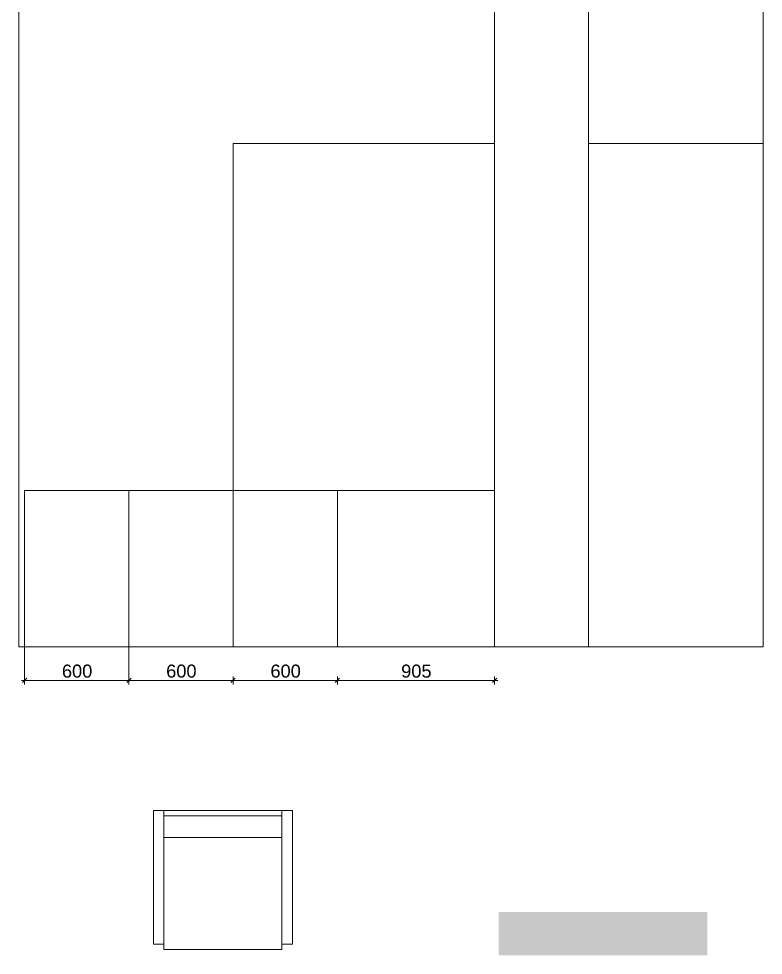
# Model space of a CAD drawing. Header units: millimetres. Extents: x 2336463 to 2579121, y 595385 to 778077.
# Drawn here: x 2535120 to 2539405, y 687228 to 692623 of the extents above; entities that cross this region are included whole.
import ezdxf

# ---------------------------------------------------------------- set-up
doc = ezdxf.new("R2010")
doc.units = ezdxf.units.MM
doc.header["$MEASUREMENT"] = 0
doc.layers.add('+размер планировка_Ном._пера__9', color=7, linetype='Continuous', lineweight=15, true_color=0x3dad99)
doc.layers.add('1 Планировка размеры_Ном._пера__242', color=7, linetype='Continuous', lineweight=13, true_color=0x1b55b5)
doc.layers.add('1 Планировка размеры', color=7, linetype='Continuous')
doc.layers.add('1 Планировка_Ном._пера__1', color=7, linetype='Continuous', lineweight=13)
doc.styles.add('СГЕНЕРИР_СТИЛЬ_1', font='arial.ttf')
doc.dimstyles.new('СГЕНЕРИР_СТИЛЬ__1', dxfattribs={"dimtxt": 75, "dimasz": 23.75, "dimexe": 0.18, "dimexo": 300, "dimgap": 0, "dimtad": 1, "dimtih": 1, "dimtoh": 1, "dimdec": 0, "dimzin": 0, "dimdsep": 46, "dimtxsty": 'СГЕНЕРИР_СТИЛЬ_1', "dimblk": 'ARROWHEAD_6', "dimblk1": 'ARROWHEAD_6', "dimblk2": 'ARROWHEAD_6', "dimcen": 0.09, "dimclrd": 256, "dimclre": 256, "dimclrt": 256, "dimazin": 0, "dimtfac": 1, "dimtdec": 4, "dimtmove": 0, "dimatfit": 3, "dimfxl": 0, "dimtolj": 1, "dimtzin": 0, "dimarcsym": 0})

# ---------------------------------------------------------------- blocks, each defined once
blk = doc.blocks.new('Кресло Бамбуковое 25')
at = {"layer": '1 Планировка_Ном._пера__1', "color": 7, "linetype": 'Continuous', "lineweight": 13}
for p, q in [((60, 800), (0, 800)), ((0, 800), (0, 30)), ((60, 30), (60, 800)), ((60, 800), (740, 800)), ((60, 770), (740, 770)), ((800, 800), (740, 800)), ((740, 800), (740, 30)), ((800, 30), (800, 800)), ((60, 644.9), (740, 644.9)), ((0, 30), (60, 30)), ((60, 0), (60, 30)), ((60, 0), (740, 0)), ((740, 30), (800, 30)), ((740, 0), (740, 30))]:
    blk.add_line(p, q, dxfattribs=at)
blk = doc.blocks.new('*D2651', base_point=(2086872, 585813.7))
at = {"layer": '1 Планировка размеры_Ном._пера__242', "color": 152, "linetype": 'Continuous', "lineweight": 13, "true_color": 0x1b55b5}
for p, q in [((2535154.2, 688787.8), (2535154.2, 689604.8)), ((2535754.2, 688787.8), (2535754.2, 689604.8)), ((2535135.5, 688811.3), (2535154.2, 688811.3)), ((2535166.7, 688823.8), (2535141.7, 688798.8)), ((2535154.2, 688811.3), (2535754.2, 688811.3)), ((2535766.7, 688823.8), (2535741.7, 688798.8))]:
    blk.add_line(p, q, dxfattribs=at)
at = {"layer": '1 Планировка размеры_Ном._пера__242', "color": 152, "lineweight": 13, "true_color": 0x1b55b5, "insert": (2535368.8, 688826.3), "char_height": 75, "attachment_point": 7, "style": 'СГЕНЕРИР_СТИЛЬ_1'}
blk.add_mtext('\\A1;{\\pql;\\fArial|b0|i0|c204|p38;600}', dxfattribs=at)
blk = doc.blocks.new('ARROWHEAD_6')
at = {"color": 0, "linetype": 'Continuous', "lineweight": 0}
for p, q in [((0, 0), (-1, 0)), ((-0.5, -0.5), (0.5, 0.5))]:
    blk.add_line(p, q, dxfattribs=at)
blk = doc.blocks.new('*D2652', base_point=(2086872, 585813.7))
at = {"layer": '1 Планировка размеры_Ном._пера__242', "color": 152, "linetype": 'Continuous', "lineweight": 13, "true_color": 0x1b55b5}
for p, q in [((2535754.2, 688787.8), (2535754.2, 689604.8)), ((2535766.7, 688823.8), (2535741.7, 688798.8)), ((2535754.2, 688811.3), (2536354.2, 688811.3)), ((2536366.7, 688823.8), (2536341.7, 688798.8)), ((2536354.2, 688787.8), (2536354.2, 688834.7))]:
    blk.add_line(p, q, dxfattribs=at)
at = {"layer": '1 Планировка размеры_Ном._пера__242', "color": 152, "lineweight": 13, "true_color": 0x1b55b5, "insert": (2535968.8, 688826.3), "char_height": 75, "attachment_point": 7, "style": 'СГЕНЕРИР_СТИЛЬ_1'}
blk.add_mtext('\\A1;{\\pql;\\fArial|b0|i0|c204|p38;600}', dxfattribs=at)
blk = doc.blocks.new('*D2653', base_point=(2086872, 585813.7))
at = {"layer": '1 Планировка размеры_Ном._пера__242', "color": 152, "linetype": 'Continuous', "lineweight": 13, "true_color": 0x1b55b5}
for p, q in [((2536366.7, 688823.8), (2536341.7, 688798.8)), ((2536354.2, 688787.8), (2536354.2, 688834.7)), ((2536354.2, 688811.3), (2536954.2, 688811.3)), ((2536966.7, 688823.8), (2536941.7, 688798.8)), ((2536954.2, 688787.8), (2536954.2, 688834.7))]:
    blk.add_line(p, q, dxfattribs=at)
at = {"layer": '1 Планировка размеры_Ном._пера__242', "color": 152, "lineweight": 13, "true_color": 0x1b55b5, "insert": (2536568.8, 688826.3), "char_height": 75, "attachment_point": 7, "style": 'СГЕНЕРИР_СТИЛЬ_1'}
blk.add_mtext('\\A1;{\\pql;\\fArial|b0|i0|c204|p38;600}', dxfattribs=at)
blk = doc.blocks.new('*D2654', base_point=(2086872, 585813.7))
at = {"layer": '1 Планировка размеры_Ном._пера__242', "color": 152, "linetype": 'Continuous', "lineweight": 13, "true_color": 0x1b55b5}
for p, q in [((2536966.7, 688823.8), (2536941.7, 688798.8)), ((2536954.2, 688787.8), (2536954.2, 688834.7)), ((2536954.2, 688811.3), (2537859.2, 688811.3)), ((2537846.7, 688798.8), (2537871.7, 688823.8)), ((2537859.2, 688787.8), (2537859.2, 688834.7)), ((2537859.2, 688811.3), (2537878, 688811.3))]:
    blk.add_line(p, q, dxfattribs=at)
at = {"layer": '1 Планировка размеры_Ном._пера__242', "color": 152, "lineweight": 13, "true_color": 0x1b55b5, "insert": (2537321.3, 688826.3), "char_height": 75, "attachment_point": 7, "style": 'СГЕНЕРИР_СТИЛЬ_1'}
blk.add_mtext('\\A1;{\\pql;\\fArial|b0|i0|c204|p38;905}', dxfattribs=at)

msp = doc.modelspace()

# ---------------------------------------------------------------- hatches: boundary and pattern name
at = {"layer": '+размер планировка_Ном._пера__9', "linetype": 'Continuous', "lineweight": 0, "true_color": 0x1e564c}
msp.add_hatch(color=139, dxfattribs=at).paths.add_polyline_path([(2537882.7, 687478), (2539082.7, 687478), (2539082.7, 687228), (2537882.7, 687228)])

# ---------------------------------------------------------------- linework, layer by layer
at = {"layer": '1 Планировка_Ном._пера__1', "color": 7, "linetype": 'Continuous', "lineweight": 13}
for p, q in [((2535120.2, 689004.8), (2535120.2, 694004.8)), ((2537859.2, 689004.8), (2537859.2, 694004.8)), ((2538399.2, 694004.8), (2538399.2, 689004.8)), ((2539405.2, 694004.8), (2539405.2, 689004.8)), ((2536354.2, 689004.8), (2536354.2, 691904.8)), ((2536354.2, 691904.8), (2537859.2, 691904.8)), ((2537859.2, 691904.8), (2537859.2, 689004.8)), ((2538399.2, 689004.8), (2538399.2, 691904.8)), ((2538399.2, 691904.8), (2539405.2, 691904.8)), ((2539405.2, 691904.8), (2539405.2, 689004.8)), ((2535754.2, 689904.8), (2535154.2, 689904.8)), ((2535154.2, 689904.8), (2535154.2, 689004.8)), ((2536354.2, 689904.8), (2535754.2, 689904.8)), ((2535754.2, 689904.8), (2535754.2, 689004.8)), ((2535754.2, 689004.8), (2535754.2, 689904.8)), ((2536354.2, 689004.8), (2536354.2, 689904.8)), ((2536354.2, 689904.8), (2537859.2, 689904.8)), ((2536354.2, 689904.8), (2536954.2, 689904.8)), ((2536354.2, 689004.8), (2536354.2, 689904.8)), ((2536354.2, 689004.8), (2536354.2, 689904.8)), ((2536954.2, 689904.8), (2536954.2, 689004.8)), ((2537859.2, 689904.8), (2537859.2, 689004.8)), ((2539405.2, 689004.8), (2535120.2, 689004.8)), ((2535154.2, 689004.8), (2535754.2, 689004.8)), ((2535754.2, 689004.8), (2536354.2, 689004.8)), ((2537859.2, 689004.8), (2536354.2, 689004.8)), ((2537859.2, 689004.8), (2536354.2, 689004.8)), ((2536954.2, 689004.8), (2536354.2, 689004.8)), ((2538399.2, 689004.8), (2537859.2, 689004.8)), ((2539405.2, 689004.8), (2538399.2, 689004.8))]:
    msp.add_line(p, q, dxfattribs=at)

# ---------------------------------------------------------------- block references
at = {"layer": '1 Планировка_Ном._пера__1', "color": 7, "linetype": 'Continuous', "lineweight": 13, "zscale": 1000}
msp.add_blockref('Кресло Бамбуковое 25', (2535895.1, 687261.6), dxfattribs=at)

# ---------------------------------------------------------------- dimensions: what is measured, and where the dimension line sits
at = {"layer": '1 Планировка размеры', "color": 152, "linetype": 'Continuous', "lineweight": 13, "true_color": 0x1b55b5}
for base, p1, p2, picture, middle in [((2535754.2, 688811.3), (2535154.2, 689904.8), (2535754.2, 689904.8), '*D2651', (2535454.6, 688863.8)), ((2536354.2, 688811.3), (2535754.2, 689904.8), (2536354.2, 689004.8), '*D2652', (2536054.6, 688863.8)), ((2536954.2, 688811.3), (2536354.2, 689004.8), (2536954.2, 689004.8), '*D2653', (2536654.6, 688863.8)), ((2537859.2, 688811.3), (2536954.2, 689004.8), (2537859.2, 689004.8), '*D2654', (2537407.1, 688863.8))]:
    dim = msp.add_linear_dim(base=base, p1=p1, p2=p2, dimstyle='СГЕНЕРИР_СТИЛЬ__1', dxfattribs=at)
    dim.commit()
    dim.dimension.update_dxf_attribs({"geometry": picture, "text_midpoint": middle, "dimtype": 160})

doc.saveas('drawing.dxf')
